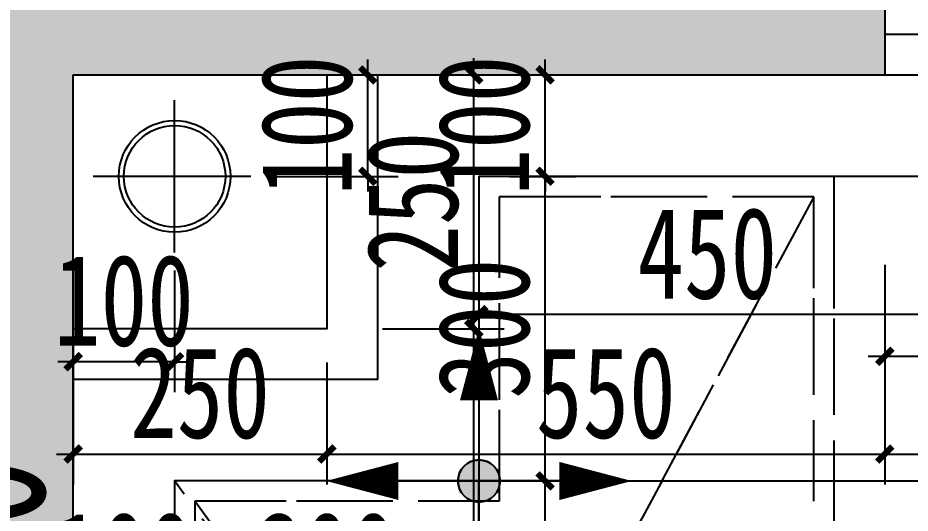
# Model space of a CAD drawing. Header units: millimetres. Extents: x -297 to 39764, y -29258 to 20315.
# Drawn here: x 10523 to 11403, y 3581 to 4069 of the extents above; entities that cross this region are included whole.
import ezdxf

# ---------------------------------------------------------------- set-up
doc = ezdxf.new("R2010")
doc.units = ezdxf.units.MM
doc.linetypes.add('_DASH', pattern=[0.6, 0.4, -0.2])
doc.linetypes.add('DASH', pattern=[0.35, 0.25, -0.1])
doc.layers.get('Defpoints').update_dxf_attribs({"color": 250})
for name, color, linetype in [('.-P平面尺寸', 30, 'DASH'), ('.-P建筑梁位', 4, 'Continuous'), ('.L-给排水立管', 3, 'Continuous'), ('.P-墙体尺寸标注', 252, 'Continuous'), ('.P-家具虚线层', 250, 'Continuous'), ('.P-装饰轮廓', 180, 'Continuous'), ('.P-门套', 141, 'Continuous'), ('.PC-天花造型', 163, 'Continuous'), ('.PC-灯具尺寸标注', 252, 'Continuous'), ('.PF-上下水尺寸标注', 252, 'Continuous'), ('.PF-地面尺寸标注', 252, 'Continuous'), ('.PF-地面轮廓细线', 75, 'Continuous'), ('.PF-活动家具', 141, 'Continuous'), ('.P完成面尺寸', 180, 'Continuous'), ('A-Wall', 2, 'Continuous')]:
    doc.layers.add(name, color=color, linetype=linetype)
doc.styles.add('宋体', font='', dxfattribs={"width": 0.7, "height": 5})
doc.styles.add('文字样式', font='', dxfattribs={"width": 0.75})
doc.styles.get('宋体').set_extended_font_data('SimSun')
doc.styles.get('文字样式').set_extended_font_data('SimSun')
doc.dimstyles.new('西安1-40（内部尺寸）', dxfattribs={"dimscale": 30, "dimtxt": 3, "dimasz": 0.5, "dimexe": 1, "dimexo": 1, "dimgap": 0.5, "dimtad": 1, "dimdec": 0, "dimrnd": 5, "dimtxsty": '文字样式', "dimblk": 'ARCHTICK', "dimcen": 1, "dimdle": 0.55, "dimclrd": 252, "dimclre": 252, "dimclrt": 30, "dimadec": 0, "dimazin": 0, "dimtfac": 1, "dimtdec": 0, "dimtix": 1, "dimtmove": 2, "dimatfit": 3, "dimfxl": 5, "dimfxlon": 1, "dimarcsym": 0})

# ---------------------------------------------------------------- blocks, each defined once
blk = doc.blocks.new('hyjyjjjjjjj')
at = {"layer": '.P-家具虚线层', "color": 250, "linetype": '_DASH', "ltscale": 200}
for p, q in [((31327.51, 2732.51, 0), (31327.51, 3912.51, 0)), ((31307.51, 3892.51, 0), (30697.51, 2752.51, 0)), ((31307.51, 2752.51, 0), (30697.51, 3592.51, 0))]:
    blk.add_line(p, q, dxfattribs=at)
at = {"layer": '.P-家具虚线层', "color": 250, "linetype": '_DASH', "ltscale": 200, "elevation": 0}
blk.add_lwpolyline([(31327.51, 3912.51), (30977.51, 3912.51), (30977.51, 3612.51), (30677.51, 3612.51), (30677.51, 2732.51)], dxfattribs=at)
blk.add_lwpolyline([(30697.51, 3592.51), (30697.51, 2752.51), (31307.51, 2752.51), (31307.51, 3892.51), (30997.51, 3892.51), (30997.51, 3592.51)], close=True, dxfattribs=at)
blk = doc.blocks.new('_ArchTick')
at = {"color": 0, "linetype": 'ByBlock', "const_width": 0.4}
blk.add_lwpolyline([(-0.5, -0.5), (0.5, 0.5)], dxfattribs=at)
blk = doc.blocks.new('*D406')
at = {"layer": '.P-墙体尺寸标注', "color": 252, "linetype": 'ByBlock', "lineweight": -2, "transparency": 16777216}
for p, q in [((10827.51, 3729.06), (10827.51, 3609.06)), ((11377.51, 3729.06), (11377.51, 3609.06)), ((10811.01, 3639.06), (11394.01, 3639.06))]:
    blk.add_line(p, q, dxfattribs=at)
at = {"layer": 'Defpoints', "color": 0, "linetype": 'ByBlock', "transparency": 16777216}
for p in [(10827.51, 3873.35, 0), (11377.51, 3873.35, 0), (11377.51, 3639.06)]:
    blk.add_point(p, dxfattribs=at)
at = {"layer": '.P-墙体尺寸标注', "color": 252, "linetype": 'ByBlock', "lineweight": -2, "transparency": 16777216, "xscale": 15, "yscale": 15, "zscale": 15, "rotation": 180}
blk.add_blockref('_ArchTick', (10827.51, 3639.06), dxfattribs=at)
at = {"layer": '.P-墙体尺寸标注', "color": 252, "linetype": 'ByBlock', "lineweight": -2, "transparency": 16777216, "xscale": 15, "yscale": 15, "zscale": 15}
blk.add_blockref('_ArchTick', (11377.51, 3639.06), dxfattribs=at)
at = {"layer": '.P-墙体尺寸标注', "color": 30, "linetype": 'ByBlock', "transparency": 16777216, "insert": (11102.51, 3699.06), "char_height": 90, "attachment_point": 5, "style": '文字样式'}
blk.add_mtext('550', dxfattribs=at)
blk = doc.blocks.new('*D407')
at = {"layer": '.P-墙体尺寸标注', "color": 252, "linetype": 'ByBlock', "lineweight": -2, "transparency": 16777216}
for p, q in [((11377.51, 3729.06), (11377.51, 3609.06)), ((14077.51, 3729.06), (14077.51, 3609.06)), ((11361.01, 3639.06), (14094.01, 3639.06))]:
    blk.add_line(p, q, dxfattribs=at)
at = {"layer": 'Defpoints', "color": 0, "linetype": 'ByBlock', "transparency": 16777216}
for p in [(11377.51, 3873.35, 0), (14077.51, 3873.35, 0), (14077.51, 3639.06)]:
    blk.add_point(p, dxfattribs=at)
at = {"layer": '.P-墙体尺寸标注', "color": 252, "linetype": 'ByBlock', "lineweight": -2, "transparency": 16777216, "xscale": 15, "yscale": 15, "zscale": 15, "rotation": 180}
blk.add_blockref('_ArchTick', (11377.51, 3639.06), dxfattribs=at)
at = {"layer": '.P-墙体尺寸标注', "color": 252, "linetype": 'ByBlock', "lineweight": -2, "transparency": 16777216, "xscale": 15, "yscale": 15, "zscale": 15}
blk.add_blockref('_ArchTick', (14077.51, 3639.06), dxfattribs=at)
at = {"layer": '.P-墙体尺寸标注', "color": 30, "linetype": 'ByBlock', "transparency": 16777216, "insert": (12727.51, 3699.06), "char_height": 90, "attachment_point": 5, "style": '文字样式'}
blk.add_mtext('2700', dxfattribs=at)
blk = doc.blocks.new('*D415')
at = {"layer": '.P-墙体尺寸标注', "color": 252, "linetype": 'ByBlock', "lineweight": -2, "transparency": 16777216}
for p, q in [((10972.4, 2696.01), (10972.4, 3779.01)), ((10882.4, 3762.51), (11002.4, 3762.51)), ((10882.4, 2712.51), (11002.4, 2712.51))]:
    blk.add_line(p, q, dxfattribs=at)
at = {"layer": 'Defpoints', "color": 0, "linetype": 'ByBlock', "transparency": 16777216}
for p in [(10759.36, 3762.51, 0), (10972.4, 3762.51), (10759.36, 2712.51, 0)]:
    blk.add_point(p, dxfattribs=at)
at = {"layer": '.P-墙体尺寸标注', "color": 252, "linetype": 'ByBlock', "lineweight": -2, "transparency": 16777216, "xscale": 15, "yscale": 15, "zscale": 15}
for p, rotation in [((10972.4, 3762.51), 90), ((10972.4, 2712.51), 270)]:
    blk.add_blockref('_ArchTick', p, dxfattribs=dict(at, rotation=rotation))
at = {"layer": '.P-墙体尺寸标注', "color": 30, "linetype": 'ByBlock', "transparency": 16777216, "insert": (10912.4, 3237.51), "char_height": 90, "attachment_point": 5, "rotation": 90, "style": '文字样式'}
blk.add_mtext('1050', dxfattribs=at)
blk = doc.blocks.new('*D513')
at = {"layer": '.PC-灯具尺寸标注', "color": 252, "linetype": 'ByBlock', "lineweight": -2, "transparency": 16777216}
for p, q in [((11377.51, 3825.28), (11377.51, 3705.28)), ((12727.51, 3825.28), (12727.51, 3705.28)), ((11361.01, 3735.28), (12744.01, 3735.28))]:
    blk.add_line(p, q, dxfattribs=at)
at = {"layer": 'Defpoints', "color": 0, "linetype": 'ByBlock', "transparency": 16777216}
for p in [(11377.51, 4012.51, 0), (12727.51, 3912.51, 0), (12727.51, 3735.28)]:
    blk.add_point(p, dxfattribs=at)
at = {"layer": '.PC-灯具尺寸标注', "color": 252, "linetype": 'ByBlock', "lineweight": -2, "transparency": 16777216, "xscale": 15, "yscale": 15, "zscale": 15, "rotation": 180}
blk.add_blockref('_ArchTick', (11377.51, 3735.28), dxfattribs=at)
at = {"layer": '.PC-灯具尺寸标注', "color": 252, "linetype": 'ByBlock', "lineweight": -2, "transparency": 16777216, "xscale": 15, "yscale": 15, "zscale": 15}
blk.add_blockref('_ArchTick', (12727.51, 3735.28), dxfattribs=at)
at = {"layer": '.PC-灯具尺寸标注', "color": 30, "linetype": 'ByBlock', "transparency": 16777216, "insert": (12052.51, 3795.28), "char_height": 90, "attachment_point": 5, "style": '文字样式'}
blk.add_mtext('1350', dxfattribs=at)
blk = doc.blocks.new('给排水立管')
for p, q in [((0, 75), (0, -80.32)), ((75, 0), (-75, 0))]:
    blk.add_line(p, q)
blk.add_circle((0, 0), 55)
at = {"color": 8}
blk.add_circle((-0.08, 0), 50, dxfattribs=at)
blk = doc.blocks.new('*D1064')
at = {"layer": '.P-墙体尺寸标注', "color": 252, "linetype": 'ByBlock', "lineweight": -2, "transparency": 16777216}
for p, q in [((10577.51, 3729.06), (10577.51, 3609.06)), ((10827.51, 3729.06), (10827.51, 3609.06)), ((10561.01, 3639.06), (10844.01, 3639.06))]:
    blk.add_line(p, q, dxfattribs=at)
at = {"layer": 'Defpoints', "color": 0, "linetype": 'ByBlock', "transparency": 16777216}
for p in [(10577.51, 3762.51, 0), (10827.51, 3762.51, 0), (10827.51, 3639.06)]:
    blk.add_point(p, dxfattribs=at)
at = {"layer": '.P-墙体尺寸标注', "color": 252, "linetype": 'ByBlock', "lineweight": -2, "transparency": 16777216, "xscale": 15, "yscale": 15, "zscale": 15, "rotation": 180}
blk.add_blockref('_ArchTick', (10577.51, 3639.06), dxfattribs=at)
at = {"layer": '.P-墙体尺寸标注', "color": 252, "linetype": 'ByBlock', "lineweight": -2, "transparency": 16777216, "xscale": 15, "yscale": 15, "zscale": 15}
blk.add_blockref('_ArchTick', (10827.51, 3639.06), dxfattribs=at)
at = {"layer": '.P-墙体尺寸标注', "color": 30, "linetype": 'ByBlock', "transparency": 16777216, "insert": (10702.51, 3699.06), "char_height": 90, "attachment_point": 5, "style": '文字样式'}
blk.add_mtext('250', dxfattribs=at)
blk = doc.blocks.new('*D1065')
at = {"layer": '.P-墙体尺寸标注', "color": 252, "linetype": 'ByBlock', "lineweight": -2, "transparency": 16777216}
for p, q in [((10972.4, 3746.01), (10972.4, 4029.01)), ((10882.4, 4012.51), (11002.4, 4012.51)), ((10882.4, 3762.51), (11002.4, 3762.51))]:
    blk.add_line(p, q, dxfattribs=at)
at = {"layer": 'Defpoints', "color": 0, "linetype": 'ByBlock', "transparency": 16777216}
for p in [(10827.51, 4012.51, 0), (10972.4, 4012.51), (10827.51, 3762.51, 0)]:
    blk.add_point(p, dxfattribs=at)
at = {"layer": '.P-墙体尺寸标注', "color": 252, "linetype": 'ByBlock', "lineweight": -2, "transparency": 16777216, "xscale": 15, "yscale": 15, "zscale": 15}
for p, rotation in [((10972.4, 4012.51), 90), ((10972.4, 3762.51), 270)]:
    blk.add_blockref('_ArchTick', p, dxfattribs=dict(at, rotation=rotation))
at = {"layer": '.P-墙体尺寸标注', "color": 30, "linetype": 'ByBlock', "transparency": 16777216, "insert": (10912.4, 3887.51), "char_height": 90, "attachment_point": 5, "rotation": 90, "style": '文字样式'}
blk.add_mtext('250', dxfattribs=at)
blk = doc.blocks.new('*D1085')
at = {"layer": '.P-墙体尺寸标注', "color": 252, "linetype": 'ByBlock', "lineweight": -2, "transparency": 16777216}
for p, q in [((11574.71, 3996.01), (11574.71, 4229.01)), ((11484.71, 4212.51), (11604.71, 4212.51)), ((11484.71, 4012.51), (11604.71, 4012.51))]:
    blk.add_line(p, q, dxfattribs=at)
at = {"layer": 'Defpoints', "color": 0, "linetype": 'ByBlock', "transparency": 16777216}
for p in [(11377.51, 4212.51, 0), (11574.71, 4212.51), (11377.51, 4012.51, 0)]:
    blk.add_point(p, dxfattribs=at)
at = {"layer": '.P-墙体尺寸标注', "color": 252, "linetype": 'ByBlock', "lineweight": -2, "transparency": 16777216, "xscale": 15, "yscale": 15, "zscale": 15}
for p, rotation in [((11574.71, 4212.51), 90), ((11574.71, 4012.51), 270)]:
    blk.add_blockref('_ArchTick', p, dxfattribs=dict(at, rotation=rotation))
at = {"layer": '.P-墙体尺寸标注', "color": 30, "linetype": 'ByBlock', "transparency": 16777216, "insert": (11514.71, 4112.51), "char_height": 90, "attachment_point": 5, "rotation": 90, "style": '文字样式'}
blk.add_mtext('200', dxfattribs=at)
blk = doc.blocks.new('*D1133')
at = {"layer": '.PF-上下水尺寸标注', "color": 252, "linetype": 'ByBlock', "lineweight": -2, "transparency": 16777216}
for p, q in [((10577.51, 3819.96), (10577.51, 3699.96)), ((10677.51, 3819.96), (10677.51, 3699.96)), ((10577.51, 3729.96), (10562.51, 3729.96)), ((10677.51, 3729.96), (10577.51, 3729.96)), ((10677.51, 3729.96), (10692.51, 3729.96))]:
    blk.add_line(p, q, dxfattribs=at)
at = {"layer": 'Defpoints', "color": 0, "linetype": 'ByBlock', "transparency": 16777216}
for p in [(10677.51, 3893.92, 0), (10577.51, 3859.74, 0), (10577.51, 3729.96)]:
    blk.add_point(p, dxfattribs=at)
at = {"layer": '.PF-上下水尺寸标注', "color": 252, "linetype": 'ByBlock', "lineweight": -2, "transparency": 16777216, "xscale": 15, "yscale": 15, "zscale": 15}
blk.add_blockref('_ArchTick', (10577.51, 3729.96), dxfattribs=at)
at = {"layer": '.PF-上下水尺寸标注', "color": 252, "linetype": 'ByBlock', "lineweight": -2, "transparency": 16777216, "xscale": 15, "yscale": 15, "zscale": 15, "rotation": 180}
blk.add_blockref('_ArchTick', (10677.51, 3729.96), dxfattribs=at)
at = {"layer": '.PF-上下水尺寸标注', "color": 30, "linetype": 'ByBlock', "transparency": 16777216, "insert": (10627.51, 3789.96), "char_height": 90, "attachment_point": 5, "style": '文字样式'}
blk.add_mtext('100', dxfattribs=at)
blk = doc.blocks.new('*D1134')
at = {"layer": '.PF-上下水尺寸标注', "color": 252, "linetype": 'ByBlock', "lineweight": -2, "transparency": 16777216}
for p, q in [((10867.88, 4012.51), (10867.88, 4027.51)), ((10777.88, 4012.51), (10897.88, 4012.51)), ((10867.88, 3912.51), (10867.88, 4012.51)), ((10777.88, 3912.51), (10897.88, 3912.51)), ((10867.88, 3912.51), (10867.88, 3897.51))]:
    blk.add_line(p, q, dxfattribs=at)
at = {"layer": 'Defpoints', "color": 0, "linetype": 'ByBlock', "transparency": 16777216}
for p in [(10731.31, 4012.51, 0), (10867.88, 4012.51), (10712.8, 3912.51, 0)]:
    blk.add_point(p, dxfattribs=at)
at = {"layer": '.PF-上下水尺寸标注', "color": 252, "linetype": 'ByBlock', "lineweight": -2, "transparency": 16777216, "xscale": 15, "yscale": 15, "zscale": 15}
for p, rotation in [((10867.88, 4012.51), 270), ((10867.88, 3912.51), 90)]:
    blk.add_blockref('_ArchTick', p, dxfattribs=dict(at, rotation=rotation))
at = {"layer": '.PF-上下水尺寸标注', "color": 30, "linetype": 'ByBlock', "transparency": 16777216, "insert": (10807.88, 3962.51), "char_height": 90, "attachment_point": 5, "rotation": 90, "style": '文字样式'}
blk.add_mtext('100', dxfattribs=at)
blk = doc.blocks.new('*D1135')
at = {"layer": '.-P平面尺寸', "color": 252, "linetype": 'ByBlock', "lineweight": -2, "transparency": 16777216}
for p, q in [((11207.51, 391.94), (11207.51, 211.94)), ((10607.51, 91.94), (10607.51, 271.94)), ((11224.01, 241.94), (10591.01, 241.94))]:
    blk.add_line(p, q, dxfattribs=at)
at = {"layer": 'Defpoints', "color": 0, "linetype": 'ByBlock', "transparency": 16777216}
for p in [(11207.51, 13220.01, 0), (10607.51, 241.94), (10607.51, 0, 0)]:
    blk.add_point(p, dxfattribs=at)
at = {"layer": '.-P平面尺寸', "color": 252, "linetype": 'ByBlock', "lineweight": -2, "transparency": 16777216, "xscale": 15, "yscale": 15, "zscale": 15, "rotation": 180}
blk.add_blockref('_ArchTick', (10607.51, 241.94), dxfattribs=at)
at = {"layer": '.-P平面尺寸', "color": 252, "linetype": 'ByBlock', "lineweight": -2, "transparency": 16777216, "xscale": 15, "yscale": 15, "zscale": 15}
blk.add_blockref('_ArchTick', (11207.51, 241.94), dxfattribs=at)
at = {"layer": '.-P平面尺寸', "color": 30, "linetype": 'ByBlock', "transparency": 16777216, "insert": (10907.51, 301.94), "char_height": 90, "attachment_point": 5, "style": '文字样式'}
blk.add_mtext('600', dxfattribs=at)
blk = doc.blocks.new('*D1401')
at = {"layer": '.P完成面尺寸', "color": 252, "linetype": 'ByBlock', "lineweight": -2, "transparency": 16777216}
for p, q in [((10977.51, 3851.37), (10977.51, 3746.37)), ((11427.51, 3851.37), (11427.51, 3746.37)), ((11444.01, 3776.37), (10961.01, 3776.37))]:
    blk.add_line(p, q, dxfattribs=at)
at = {"layer": 'Defpoints', "color": 0, "linetype": 'ByBlock', "transparency": 16777216}
for p in [(10977.51, 3912.51, 0), (11427.51, 3912.51, 0), (10977.51, 3776.37)]:
    blk.add_point(p, dxfattribs=at)
at = {"layer": '.P完成面尺寸', "color": 252, "linetype": 'ByBlock', "lineweight": -2, "transparency": 16777216, "xscale": 15, "yscale": 15, "zscale": 15, "rotation": 180}
blk.add_blockref('_ArchTick', (10977.51, 3776.37), dxfattribs=at)
at = {"layer": '.P完成面尺寸', "color": 252, "linetype": 'ByBlock', "lineweight": -2, "transparency": 16777216, "xscale": 15, "yscale": 15, "zscale": 15}
blk.add_blockref('_ArchTick', (11427.51, 3776.37), dxfattribs=at)
at = {"layer": '.P完成面尺寸', "color": 30, "linetype": 'ByBlock', "transparency": 16777216, "insert": (11202.51, 3836.37), "char_height": 90, "attachment_point": 5, "style": '文字样式'}
blk.add_mtext('450', dxfattribs=at)
blk = doc.blocks.new('*D1403')
at = {"layer": '.P完成面尺寸', "color": 252, "linetype": 'ByBlock', "lineweight": -2, "transparency": 16777216}
for p, q in [((11042.64, 2716.01), (11042.64, 3629.01)), ((11007.51, 3612.51), (11072.64, 3612.51)), ((10967.64, 2732.51), (11072.64, 2732.51))]:
    blk.add_line(p, q, dxfattribs=at)
at = {"layer": 'Defpoints', "color": 0, "linetype": 'ByBlock', "transparency": 16777216}
for p in [(10977.51, 3612.51, 0), (11042.64, 3612.51), (0, 2732.51, 0)]:
    blk.add_point(p, dxfattribs=at)
at = {"layer": '.P完成面尺寸', "color": 252, "linetype": 'ByBlock', "lineweight": -2, "transparency": 16777216, "xscale": 15, "yscale": 15, "zscale": 15}
for p, rotation in [((11042.64, 3612.51), 90), ((11042.64, 2732.51), 270)]:
    blk.add_blockref('_ArchTick', p, dxfattribs=dict(at, rotation=rotation))
at = {"layer": '.P完成面尺寸', "color": 30, "linetype": 'ByBlock', "transparency": 16777216, "insert": (10982.64, 3172.51), "char_height": 90, "attachment_point": 5, "rotation": 90, "style": '文字样式'}
blk.add_mtext('880', dxfattribs=at)
blk = doc.blocks.new('*D1404')
at = {"layer": '.P完成面尺寸', "color": 252, "linetype": 'ByBlock', "lineweight": -2, "transparency": 16777216}
for p, q in [((11042.64, 3596.01), (11042.64, 3929.01)), ((11007.51, 3912.51), (11072.64, 3912.51)), ((11007.51, 3612.51), (11072.64, 3612.51))]:
    blk.add_line(p, q, dxfattribs=at)
at = {"layer": 'Defpoints', "color": 0, "linetype": 'ByBlock', "transparency": 16777216}
for p in [(10977.51, 3912.51, 0), (11042.64, 3912.51), (10977.51, 3612.51, 0)]:
    blk.add_point(p, dxfattribs=at)
at = {"layer": '.P完成面尺寸', "color": 252, "linetype": 'ByBlock', "lineweight": -2, "transparency": 16777216, "xscale": 15, "yscale": 15, "zscale": 15}
for p, rotation in [((11042.64, 3912.51), 90), ((11042.64, 3612.51), 270)]:
    blk.add_blockref('_ArchTick', p, dxfattribs=dict(at, rotation=rotation))
at = {"layer": '.P完成面尺寸', "color": 30, "linetype": 'ByBlock', "transparency": 16777216, "insert": (10982.64, 3762.51), "char_height": 90, "attachment_point": 5, "rotation": 90, "style": '文字样式'}
blk.add_mtext('300', dxfattribs=at)
blk = doc.blocks.new('*D1405')
at = {"layer": '.P完成面尺寸', "color": 252, "linetype": 'ByBlock', "lineweight": -2, "transparency": 16777216}
for p, q in [((11042.64, 4012.51), (11042.64, 4027.51)), ((11012.67, 4012.51), (11072.64, 4012.51)), ((11042.64, 3912.51), (11042.64, 4012.51)), ((11007.51, 3912.51), (11072.64, 3912.51)), ((11042.64, 3912.51), (11042.64, 3897.51))]:
    blk.add_line(p, q, dxfattribs=at)
at = {"layer": 'Defpoints', "color": 0, "linetype": 'ByBlock', "transparency": 16777216}
for p in [(10982.67, 4012.51), (11042.64, 4012.51), (10977.51, 3912.51, 0)]:
    blk.add_point(p, dxfattribs=at)
at = {"layer": '.P完成面尺寸', "color": 252, "linetype": 'ByBlock', "lineweight": -2, "transparency": 16777216, "xscale": 15, "yscale": 15, "zscale": 15}
for p, rotation in [((11042.64, 4012.51), 270), ((11042.64, 3912.51), 90)]:
    blk.add_blockref('_ArchTick', p, dxfattribs=dict(at, rotation=rotation))
at = {"layer": '.P完成面尺寸', "color": 30, "linetype": 'ByBlock', "transparency": 16777216, "insert": (10982.64, 3962.51), "char_height": 90, "attachment_point": 5, "rotation": 90, "style": '文字样式'}
blk.add_mtext('100', dxfattribs=at)
blk = doc.blocks.new('*D1406')
at = {"layer": '.P完成面尺寸', "color": 252, "linetype": 'ByBlock', "lineweight": -2, "transparency": 16777216}
for p, q in [((10677.51, 3551.18), (10677.51, 3446.18)), ((10977.51, 3551.18), (10977.51, 3446.18)), ((10661.01, 3476.18), (10994.01, 3476.18))]:
    blk.add_line(p, q, dxfattribs=at)
at = {"layer": 'Defpoints', "color": 0, "linetype": 'ByBlock', "transparency": 16777216}
for p in [(10677.51, 3612.51, 0), (10977.51, 3612.51, 0), (10977.51, 3476.18)]:
    blk.add_point(p, dxfattribs=at)
at = {"layer": '.P完成面尺寸', "color": 252, "linetype": 'ByBlock', "lineweight": -2, "transparency": 16777216, "xscale": 15, "yscale": 15, "zscale": 15, "rotation": 180}
blk.add_blockref('_ArchTick', (10677.51, 3476.18), dxfattribs=at)
at = {"layer": '.P完成面尺寸', "color": 252, "linetype": 'ByBlock', "lineweight": -2, "transparency": 16777216, "xscale": 15, "yscale": 15, "zscale": 15}
blk.add_blockref('_ArchTick', (10977.51, 3476.18), dxfattribs=at)
at = {"layer": '.P完成面尺寸', "color": 30, "linetype": 'ByBlock', "transparency": 16777216, "insert": (10827.51, 3536.18), "char_height": 90, "attachment_point": 5, "style": '文字样式'}
blk.add_mtext('300', dxfattribs=at)
blk = doc.blocks.new('*D1407')
at = {"layer": '.P完成面尺寸', "color": 252, "linetype": 'ByBlock', "lineweight": -2, "transparency": 16777216}
for p, q in [((10577.51, 3551.18), (10577.51, 3446.18)), ((10677.51, 3551.18), (10677.51, 3446.18)), ((10577.51, 3476.18), (10562.51, 3476.18)), ((10677.51, 3476.18), (10577.51, 3476.18)), ((10677.51, 3476.18), (10692.51, 3476.18))]:
    blk.add_line(p, q, dxfattribs=at)
at = {"layer": 'Defpoints', "color": 0, "linetype": 'ByBlock', "transparency": 16777216}
for p in [(10577.51, 3612.51, 0), (10677.51, 3612.51, 0), (10577.51, 3476.18)]:
    blk.add_point(p, dxfattribs=at)
at = {"layer": '.P完成面尺寸', "color": 252, "linetype": 'ByBlock', "lineweight": -2, "transparency": 16777216, "xscale": 15, "yscale": 15, "zscale": 15}
blk.add_blockref('_ArchTick', (10577.51, 3476.18), dxfattribs=at)
at = {"layer": '.P完成面尺寸', "color": 252, "linetype": 'ByBlock', "lineweight": -2, "transparency": 16777216, "xscale": 15, "yscale": 15, "zscale": 15, "rotation": 180}
blk.add_blockref('_ArchTick', (10677.51, 3476.18), dxfattribs=at)
at = {"layer": '.P完成面尺寸', "color": 30, "linetype": 'ByBlock', "transparency": 16777216, "insert": (10627.51, 3536.18), "char_height": 90, "attachment_point": 5, "style": '文字样式'}
blk.add_mtext('100', dxfattribs=at)
blk = doc.blocks.new('A$C6B75695D')
at = {"layer": '.PF-地面尺寸标注', "ltscale": 0.002}
h = blk.add_hatch(color=200, dxfattribs=at)
h.dxf.hatch_style = 1
edge = h.paths.add_edge_path()
edge.add_arc((0, 0), 16.6, 0, 360)
at = {"layer": '.PF-地面尺寸标注', "color": 200, "ltscale": 0.002}
for p in [(63.47, 0), (0, -63.48)]:
    blk.add_line(p, (0, 0), dxfattribs=at)
for points in [[(120.52, 0, 0, 30, 0), (63.47, 0, 7.5, 7.5, 0)], [(0, -120.52, 0, 30, 0), (0, -63.48, 7.5, 7.5, 0)]]:
    blk.add_lwpolyline(points, format="xyseb", dxfattribs=at)
at = {"layer": '.PF-地面尺寸标注', "color": 200, "ltscale": 0.002, "const_width": 1.12}
for points in [[(0, 0), (68.92, 0)], [(0, -63.48), (0, 0)]]:
    blk.add_lwpolyline(points, dxfattribs=at)
at = {"layer": '.PF-地面尺寸标注', "color": 200, "ltscale": 0.002}
blk.add_circle((0, 0), 16.6, dxfattribs=at)

msp = doc.modelspace()

# ---------------------------------------------------------------- hatches: boundary and pattern name
at = {"layer": 'A-Wall'}
h = msp.add_hatch(dxfattribs=at)
h.set_pattern_fill('钢筋混凝土', color=250, scale=15, pattern_type=2)
h.set_pattern_definition([(45, (-60170.03, -27895.773), (-26.516504, 26.516504), []), (50, (-60170.03, -27895.77), (107.58903, -9.41282), [11.25, -123.75]), (355, (-60170.03, -27895.77), (-20.8127, 112.82882), [9, -99]), (100.4514, (-60161.07, -27896.56), (86.77641, 103.41593), [9.56103, -105.17132]), (46.1842, (-60170.03, -27865.77), (160.08616, -24.82785), [16.875, -185.625]), (96.6356, (-60156.69, -27867.84), (140.1994, 146.11768), [14.34154, -157.75695]), (351.1842, (-60170.03, -27865.77), (140.1993, 146.1178), [13.5, -148.5]), (21, (-60155.03, -27873.27), (89.53606, -60.39283), [11.25, -123.75]), (326, (-60155.03, -27873.27), (36.4973, 108.7725), [9, -99]), (71.4514, (-60147.57, -27878.31), (126.0334, 48.37957), [9.56103, -105.17132]), (37.5, (-60170.03, -27895.773), (1.823978, 49.934078), [0, -97.8, 0, -100.5, 0, -99.375]), (7.5, (-60170.03, -27895.773), (39.46043, 59.161757), [0, -57.3, 0, -95.55, 0, -37.875]), (327.5, (-60203.48, -27895.773), (80.073365, -3.38323), [0, -37.5, 0, -117, 0, -155.25]), (317.5, (-60218.48, -27895.77), (87.477925, 15.01575), [0, -48.75, 0, -77.7, 0, -110.25])])
h.paths.add_polyline_path([(10577.51, 2912.51), (10577.51, 4012.51), (11377.51, 4012.51), (11377.51, 4212.51), (10577.51, 4212.51), (10577.51, 6112.51), (10377.51, 6112.51), (10377.51, 3112.51), (9977.51, 3112.51), (9977.51, 2912.51)])

# ---------------------------------------------------------------- linework, layer by layer
at = {"layer": '.-P建筑梁位', "color": 4, "linetype": 'DASH', "ltscale": 300}
msp.add_line((11027.51, 4012.51, 0), (14027.51, 4012.51, 0), dxfattribs=at)
at = {"layer": '.-P建筑梁位', "color": 4, "linetype": 'DASH', "ltscale": 300, "elevation": 0}
msp.add_lwpolyline([(10577.51, 4012.51), (17477.51, 4012.51), (17477.51, 2712.51), (10577.51, 2712.51)], close=True, dxfattribs=at)
at = {"layer": '.P-装饰轮廓', "elevation": 0}
msp.add_lwpolyline([(11427.51, 4052.51), (11427.51, 3912.51), (10977.51, 3912.51), (10977.51, 3612.51), (10677.51, 3612.51), (10677.51, 2732.51), (17377.51, 2732.51), (17377.51, 3912.51), (16827.51, 3912.51), (16827.51, 4051.36)], dxfattribs=at)
at = {"layer": '.P-门套', "elevation": 0}
msp.add_lwpolyline([(11377.51, 4172.51), (11377.51, 4052.51), (11427.51, 4052.51), (11427.51, 4062.51), (11417.51, 4062.51), (11417.51, 4162.51), (11427.51, 4162.51), (11427.51, 4172.51)], close=True, dxfattribs=at)
at = {"layer": '.PC-天花造型', "color": 75}
msp.add_line((10977.51, 3612.51, 0), (10977.51, 2732.51, 0), dxfattribs=at)
at = {"layer": '.PF-地面轮廓细线', "color": 250, "linetype": 'ByBlock'}
for p, q in [((10977.51, 3912.51, 0), (10977.51, 2732.51, 0)), ((10977.51, 3612.51, 0), (17377.51, 3612.51, 0))]:
    msp.add_line(p, q, dxfattribs=at)
at = {"layer": '.PF-活动家具', "linetype": 'DASH', "ltscale": 300, "elevation": 0}
msp.add_lwpolyline([(10977.51, 3911.19), (10977.51, 3612.51), (10677.51, 3612.51), (10677.51, 2732.51), (11327.51, 2732.51), (11327.51, 3912.51), (10977.51, 3912.51)], dxfattribs=at)
at = {"layer": '.PF-活动家具', "color": 250, "linetype": 'DASH', "ltscale": 300, "elevation": 0}
for points in [[(11307.51, 3892.51), (10697.51, 2752.51)], [(11307.51, 2752.51), (11307.51, 3892.51), (10997.51, 3892.51), (10997.51, 3592.51), (10697.51, 3592.51), (10697.51, 2752.51), (11307.51, 2752.51)], [(11307.51, 2752.51), (10677.51, 3612.51)]]:
    msp.add_lwpolyline(points, dxfattribs=at)
at = {"layer": 'A-Wall', "color": 7}
for p, q in [((11377.51, 4212.51, 0), (11377.51, 4012.51, 0)), ((10577.51, 2712.51, 0), (10577.51, 4012.51, 0)), ((10577.51, 4012.51, 0), (11377.51, 4012.51, 0))]:
    msp.add_line(p, q, dxfattribs=at)
at = {"layer": 'A-Wall', "color": 7, "elevation": 0}
for points in [[(10827.51, 4012.51), (10827.51, 3762.51), (10577.51, 3762.51)], [(10877.51, 4012.51), (10877.51, 3712.51), (10577.51, 3712.51)]]:
    msp.add_lwpolyline(points, dxfattribs=at)

# ---------------------------------------------------------------- block references
at = {"layer": '.L-给排水立管', "rotation": 270}
msp.add_blockref('给排水立管', (10677.51, 3912.51, 0), dxfattribs=at)
at = {"layer": '.P-家具虚线层', "linetype": 'ByBlock'}
msp.add_blockref('hyjyjjjjjjj', (-20000, 0), dxfattribs=at)
at = {"layer": '.PF-地面尺寸标注', "xscale": -1.250000001105326, "yscale": 1.250000001105326, "zscale": 1.250000001105326, "rotation": 180}
msp.add_blockref('A$C6B75695D', (10977.51, 3612.51, 0), dxfattribs=at)
at = {"layer": '.PF-地面尺寸标注', "yscale": 1.250000001105326, "zscale": 1.250000001105326}
for p, xscale in [((10977.5, 3612.51, 0), -1.250000001105326), ((10977.51, 3612.51, 0), 1.250000001105326)]:
    msp.add_blockref('A$C6B75695D', p, dxfattribs=dict(at, xscale=xscale))

# ---------------------------------------------------------------- texts
at = {"layer": '.-P建筑梁位', "color": 250, "linetype": 'DASH', "ltscale": 300, "style": '宋体', "width": 0.7}
msp.add_text('200X540', height=150, rotation=90, dxfattribs=at).set_placement((10548.91, 3136.77, 0))

# ---------------------------------------------------------------- dimensions: what is measured, and where the dimension line sits
at = {"layer": '.-P平面尺寸', "linetype": 'ByBlock'}
dim = msp.add_linear_dim(base=(10607.51, 241.94), p1=(11207.51, 13220.01, 0), p2=(10607.51, 0, 0), dimstyle='西安1-40（内部尺寸）', dxfattribs=at)
dim.commit()
dim.dimension.update_dxf_attribs({"geometry": '*D1135', "text_midpoint": (10907.51, 301.94)})
at = {"layer": '.P-墙体尺寸标注', "color": 1, "linetype": 'ByBlock'}
for base, p1, p2, picture, middle in [((11574.71, 4212.51), (11377.51, 4012.51, 0), (11377.51, 4212.51, 0), '*D1085', (11514.71, 4112.51)), ((10972.4, 4012.51), (10827.51, 3762.51, 0), (10827.51, 4012.51, 0), '*D1065', (10912.4, 3887.51)), ((10972.4, 3762.51), (10759.36, 2712.51, 0), (10759.36, 3762.51, 0), '*D415', (10912.4, 3237.51))]:
    dim = msp.add_linear_dim(base=base, p1=p1, p2=p2, angle=90, dimstyle='西安1-40（内部尺寸）', override={"dimfxl": 3}, dxfattribs=at)
    dim.commit()
    dim.dimension.update_dxf_attribs({"geometry": picture, "text_midpoint": middle})
for base, p1, p2, picture, middle in [((11377.51, 3639.06), (10827.51, 3873.35, 0), (11377.51, 3873.35, 0), '*D406', (11102.51, 3699.06)), ((14077.51, 3639.06), (11377.51, 3873.35, 0), (14077.51, 3873.35, 0), '*D407', (12727.51, 3699.06)), ((10827.51, 3639.06), (10577.51, 3762.51, 0), (10827.51, 3762.51, 0), '*D1064', (10702.51, 3699.06))]:
    dim = msp.add_linear_dim(base=base, p1=p1, p2=p2, dimstyle='西安1-40（内部尺寸）', override={"dimfxl": 3}, dxfattribs=at)
    dim.commit()
    dim.dimension.update_dxf_attribs({"geometry": picture, "text_midpoint": middle})
at = {"layer": '.PC-灯具尺寸标注', "color": 1, "linetype": 'ByBlock'}
dim = msp.add_linear_dim(base=(12727.51, 3735.28), p1=(11377.51, 4012.51, 0), p2=(12727.51, 3912.51, 0), dimstyle='西安1-40（内部尺寸）', override={"dimfxl": 3}, dxfattribs=at)
dim.commit()
dim.dimension.update_dxf_attribs({"geometry": '*D513', "text_midpoint": (12052.51, 3795.28)})
at = {"layer": '.PF-上下水尺寸标注', "color": 1, "linetype": 'ByBlock'}
dim = msp.add_linear_dim(base=(10867.88, 4012.51), p1=(10712.8, 3912.51, 0), p2=(10731.31, 4012.51, 0), angle=90, dimstyle='西安1-40（内部尺寸）', override={"dimfxl": 3}, dxfattribs=at)
dim.commit()
dim.dimension.update_dxf_attribs({"geometry": '*D1134', "text_midpoint": (10807.88, 3962.51)})
dim = msp.add_linear_dim(base=(10577.51, 3729.96), p1=(10677.51, 3893.92, 0), p2=(10577.51, 3859.74, 0), dimstyle='西安1-40（内部尺寸）', override={"dimfxl": 3}, dxfattribs=at)
dim.commit()
dim.dimension.update_dxf_attribs({"geometry": '*D1133', "text_midpoint": (10627.51, 3789.96)})
at = {"layer": '.P完成面尺寸', "color": 1, "linetype": 'ByBlock'}
for base, p1, p2, picture, middle in [((11042.64, 4012.51), (10977.51, 3912.51, 0), (10982.67, 4012.51), '*D1405', (10982.64, 3962.51)), ((11042.64, 3912.51), (10977.51, 3612.51, 0), (10977.51, 3912.51, 0), '*D1404', (10982.64, 3762.51)), ((11042.64, 3612.51), (0, 2732.51, 0), (10977.51, 3612.51, 0), '*D1403', (10982.64, 3172.51))]:
    dim = msp.add_linear_dim(base=base, p1=p1, p2=p2, angle=90, dimstyle='西安1-40（内部尺寸）', override={"dimfxl": 2.5}, dxfattribs=at)
    dim.commit()
    dim.dimension.update_dxf_attribs({"geometry": picture, "text_midpoint": middle})
for base, p1, p2, picture, middle in [((10977.51, 3776.37), (11427.51, 3912.51, 0), (10977.51, 3912.51, 0), '*D1401', (11202.51, 3836.37)), ((10577.51, 3476.18), (10677.51, 3612.51, 0), (10577.51, 3612.51, 0), '*D1407', (10627.51, 3536.18)), ((10977.51, 3476.18), (10677.51, 3612.51, 0), (10977.51, 3612.51, 0), '*D1406', (10827.51, 3536.18))]:
    dim = msp.add_linear_dim(base=base, p1=p1, p2=p2, dimstyle='西安1-40（内部尺寸）', override={"dimfxl": 2.5}, dxfattribs=at)
    dim.commit()
    dim.dimension.update_dxf_attribs({"geometry": picture, "text_midpoint": middle})

doc.saveas('drawing.dxf')
